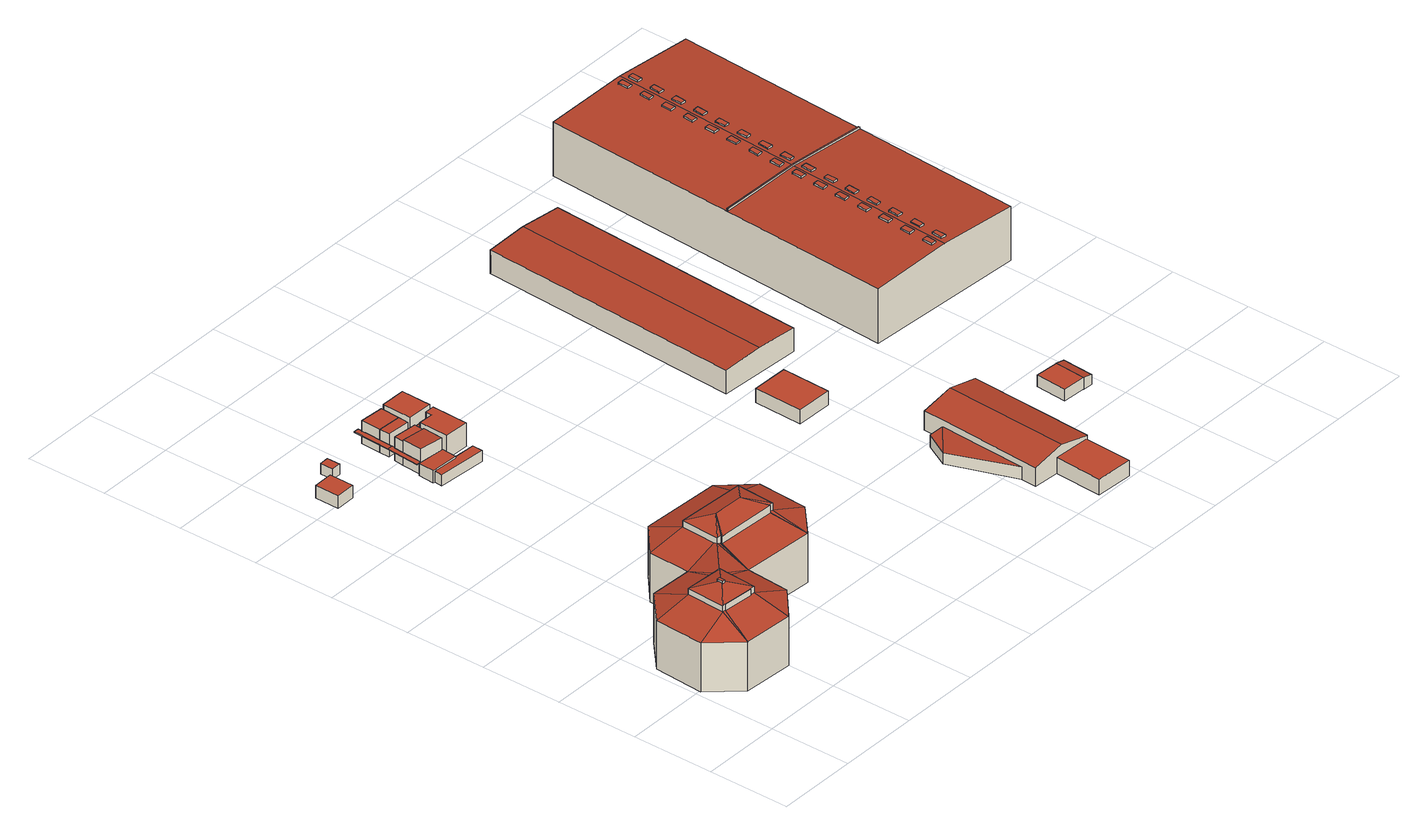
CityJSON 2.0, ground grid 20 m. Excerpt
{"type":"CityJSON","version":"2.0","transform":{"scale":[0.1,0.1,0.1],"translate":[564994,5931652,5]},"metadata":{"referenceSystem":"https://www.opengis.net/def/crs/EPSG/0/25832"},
"CityObjects":{
"building1":{"type":"Building","attributes":{"Grundfläche 2D":"1338.245573","Grundhöhe NN":"5.674"},"children":["building1-1"],"geometry":[{"type":"MultiSurface","lod":"3","boundaries":[[[0,1,2]],[[2,1,3,4]],[[5,6,1,0]],[[7,1,6]],[[7,8,3,1]],[[9,3,8]],[[10,3,9]],[[4,3,10]],[[11,12,13,14]],[[15,16,17,13,12,18]],[[19,20,21,22,23,24,25,11,14,26]],[[26,27,28,19]],[[21,20,17,16]],[[29,30,31,32]],[[33,29,34,35]],[[29,36,37,34]],[[32,36,29]],[[38,31,30]],[[38,39,40,31]],[[41,40,39]],[[41,42,40]],[[43,44,45]],[[41,45,44,46,47,48]],[[49,50,44,43]],[[49,51,52,53]],[[54,55,49]],[[55,37,49]],[[49,36,50]],[[49,37,36]],[[56,57,51]],[[51,58,52]],[[57,58,51]],[[59,60,57,56]],[[61,60,59]],[[61,62,35,60]],[[33,35,62]],[[48,42,41]],[[49,53,54]],[[2,35,34,37,0]],[[37,55,54,6,5,0]],[[54,53,7,6]],[[53,52,8,7]],[[52,58,9,8]],[[58,57,10,9]],[[57,60,4,10]],[[60,35,2,4]],[[31,40,14,13]],[[40,42,26,14]],[[42,48,27,26]],[[48,47,28,27]],[[19,28,47,46]],[[46,44,20,19]],[[20,44,50,36,17]],[[17,36,32,31,13]],[[63,64,30,29]],[[64,65,38,30]],[[65,66,39,38]],[[66,67,41,39]],[[67,68,45,41]],[[68,69,43,45]],[[69,70,49,43]],[[70,71,51,49]],[[71,72,56,51]],[[72,73,59,56]],[[73,74,61,59]],[[74,75,62,61]],[[75,76,33,62]],[[76,63,29,33]],[[70,69,68,67,66,65,64,63,76,75,74,73,72,71]]],"semantics":{"surfaces":[{"type":"RoofSurface"},{"type":"WallSurface"},{"type":"GroundSurface"}],"values":[0,0,0,0,0,0,0,0,0,0,0,0,0,0,0,0,0,0,0,0,0,0,0,0,0,0,0,0,0,0,0,0,0,0,0,0,0,0,1,1,1,1,1,1,1,1,1,1,1,1,1,1,1,1,1,1,1,1,1,1,1,1,1,1,1,1,1,1,2]}}]},
"building1-1":{"type":"BuildingInstallation","parents":["building1"],"geometry":[{"type":"MultiSurface","lod":"3","boundaries":[[[77,78,79,80]],[[80,79,15,18]],[[11,25,24,77,80,18,12]],[[78,77,24,23]],[[21,16,15,79,78,23,22]]],"semantics":{"surfaces":[{"type":"RoofSurface"},{"type":"WallSurface"}],"values":[0,1,1,1,1]}}]},
"building2":{"type":"Building","attributes":{"Grundfläche 2D":"29.377635","Grundhöhe NN":"5.539"},"geometry":[{"type":"Solid","lod":"3","boundaries":[[[[81,82,83,84]],[[85,86,84,83]],[[86,87,81,84]],[[87,88,82,81]],[[88,85,83,82]],[[88,87,86,85]]]],"semantics":{"surfaces":[{"type":"RoofSurface"},{"type":"WallSurface"},{"type":"GroundSurface"}],"values":[[0,1,1,1,1,2]]}}]},
"building3":{"type":"Building","attributes":{"Grundfläche 2D":"7.035819","Grundhöhe NN":"5.547"},"geometry":[{"type":"Solid","lod":"3","boundaries":[[[[89,90,91,92]],[[93,94,92,91]],[[94,95,89,92]],[[95,96,90,89]],[[96,93,91,90]],[[96,95,94,93]]]],"semantics":{"surfaces":[{"type":"RoofSurface"},{"type":"WallSurface"},{"type":"GroundSurface"}],"values":[[0,1,1,1,1,2]]}}]},
"building4":{"type":"Building","attributes":{"Grundfläche 2D":"8.731044","Grundhöhe NN":"8.543"},"geometry":[{"type":"Solid","lod":"3","boundaries":[[[[97,98,99,100,101,102,103,104]],[[101,100,105,106]],[[103,102,107,108]],[[102,101,106,107]],[[109,97,104,103,108,110]],[[98,97,109,111]],[[100,99,98,111,112,105]],[[111,109,110,108,107,106,105,112]]]],"semantics":{"surfaces":[{"type":"RoofSurface"},{"type":"WallSurface"},{"type":"GroundSurface"}],"values":[[0,1,1,1,1,1,1,2]]}}]},
"building5":{"type":"Building","attributes":{"Grundfläche 2D":"26.732429","Grundhöhe NN":"5.546"},"geometry":[{"type":"Solid","lod":"3","boundaries":[[[[113,114,115,116,117]],[[117,116,118,119]],[[120,114,113,117,119,121]],[[115,114,120,122]],[[116,115,122,118]],[[118,122,120,121,119]]]],"semantics":{"surfaces":[{"type":"RoofSurface"},{"type":"WallSurface"},{"type":"GroundSurface"}],"values":[[0,1,1,1,1,2]]}}]},
"building6":{"type":"Building","attributes":{"Grundfläche 2D":"30.950484","Grundhöhe NN":"5.560"},"geometry":[{"type":"Solid","lod":"3","boundaries":[[[[123,124,125,126,127]],[[126,125,128,129]],[[127,126,129,130]],[[123,127,130,131]],[[125,124,123,131,128]],[[129,128,131,130]]]],"semantics":{"surfaces":[{"type":"RoofSurface"},{"type":"WallSurface"},{"type":"GroundSurface"}],"values":[[0,1,1,1,1,2]]}}]},
"building7":{"type":"Building","attributes":{"Grundfläche 2D":"27.364691","Grundhöhe NN":"5.554"},"geometry":[{"type":"Solid","lod":"3","boundaries":[[[[132,133,134,135,136,137]],[[138,139,137,136]],[[139,140,132,137]],[[140,141,133,132]],[[141,142,134,133]],[[142,143,135,134]],[[143,138,136,135]],[[143,142,141,140,139,138]]]],"semantics":{"surfaces":[{"type":"RoofSurface"},{"type":"WallSurface"},{"type":"GroundSurface"}],"values":[[0,1,1,1,1,1,1,2]]}}]},
"building8":{"type":"Building","attributes":{"Grundfläche 2D":"10.949163","Grundhöhe NN":"8.543"},"geometry":[{"type":"Solid","lod":"3","boundaries":[[[[97,104,144,145]],[[145,144,146,147]],[[97,145,147,109]],[[104,97,109,110]],[[144,104,110,146]],[[110,109,147,146]]]],"semantics":{"surfaces":[{"type":"RoofSurface"},{"type":"WallSurface"},{"type":"GroundSurface"}],"values":[[0,1,1,1,1,2]]}}]},
"building9":{"type":"Building","attributes":{"Grundfläche 2D":"14.910686","Grundhöhe NN":"5.569"},"geometry":[{"type":"Solid","lod":"3","boundaries":[[[[148,149,150,151,152]],[[128,153,150,149]],[[153,154,151,150]],[[154,155,156,148,152,151]],[[156,128,149,148]],[[154,153,128,156,155]]]],"semantics":{"surfaces":[{"type":"RoofSurface"},{"type":"WallSurface"},{"type":"GroundSurface"}],"values":[[0,1,1,1,1,2]]}}]},
"building10":{"type":"Building","attributes":{"Grundfläche 2D":"14.872806","Grundhöhe NN":"5.562"},"geometry":[{"type":"Solid","lod":"3","boundaries":[[[[157,158,159,160]],[[161,162,160,159]],[[162,163,157,160]],[[163,164,158,157]],[[164,161,159,158]],[[164,163,162,161]]]],"semantics":{"surfaces":[{"type":"RoofSurface"},{"type":"WallSurface"},{"type":"GroundSurface"}],"values":[[0,1,1,1,1,2]]}}]},
"building11":{"type":"Building","attributes":{"Grundfläche 2D":"2.039893","Grundhöhe NN":"5.674"},"geometry":[{"type":"Solid","lod":"3","boundaries":[[[[165,166,167,168]],[[169,170,168,167]],[[170,171,165,168]],[[171,172,166,165]],[[172,169,167,166]],[[172,171,170,169]]]],"semantics":{"surfaces":[{"type":"RoofSurface"},{"type":"WallSurface"},{"type":"GroundSurface"}],"values":[[0,1,1,1,1,2]]}}]},
"building12":{"type":"Building","attributes":{"Grundfläche 2D":"28.825008","Grundhöhe NN":"5.551"},"geometry":[{"type":"Solid","lod":"3","boundaries":[[[[158,173,174,159]],[[175,161,159,174]],[[161,164,158,159]],[[164,176,173,158]],[[176,175,174,173]],[[176,164,161,175]]]],"semantics":{"surfaces":[{"type":"RoofSurface"},{"type":"WallSurface"},{"type":"GroundSurface"}],"values":[[0,1,1,1,1,2]]}}]},
"building13":{"type":"Building","attributes":{"Grundfläche 2D":"47.414432","Grundhöhe NN":"5.576"},"geometry":[{"type":"Solid","lod":"3","boundaries":[[[[177,178,179,180,181,182]],[[183,184,182,181]],[[184,185,177,182]],[[185,186,178,177]],[[186,187,179,178]],[[187,188,180,179]],[[188,183,181,180]],[[188,187,186,185,184,183]]]],"semantics":{"surfaces":[{"type":"RoofSurface"},{"type":"WallSurface"},{"type":"GroundSurface"}],"values":[[0,1,1,1,1,1,1,2]]}}]},
"building14":{"type":"Building","attributes":{"Grundfläche 2D":"4.488787","Grundhöhe NN":"5.593"},"geometry":[{"type":"Solid","lod":"3","boundaries":[[[[189,190,191,192]],[[193,194,192,191]],[[194,195,189,192]],[[195,196,190,189]],[[196,193,191,190]],[[196,195,194,193]]]],"semantics":{"surfaces":[{"type":"RoofSurface"},{"type":"WallSurface"},{"type":"GroundSurface"}],"values":[[0,1,1,1,1,2]]}}]},
"building15":{"type":"Building","attributes":{"Grundfläche 2D":"11.922236","Grundhöhe NN":"5.550"},"geometry":[{"type":"Solid","lod":"3","boundaries":[[[[197,198,199,200,201,202]],[[203,204,200,199]],[[204,205,201,200]],[[205,206,202,201]],[[206,207,197,202]],[[207,208,198,197]],[[208,203,199,198]],[[204,203,208,207,206,205]]]],"semantics":{"surfaces":[{"type":"RoofSurface"},{"type":"WallSurface"},{"type":"GroundSurface"}],"values":[[0,1,1,1,1,1,1,2]]}}]},
"building16":{"type":"Building","attributes":{"Grundfläche 2D":"44.271151","Grundhöhe NN":"5.550"},"geometry":[{"type":"Solid","lod":"3","boundaries":[[[[209,210,211,212,213]],[[208,207,214,211,210,209]],[[214,215,212,211]],[[215,216,213,212]],[[216,208,209,213]],[[214,207,208,216,215]]]],"semantics":{"surfaces":[{"type":"RoofSurface"},{"type":"WallSurface"},{"type":"GroundSurface"}],"values":[[0,1,1,1,1,2]]}}]},
"building17":{"type":"Building","attributes":{"Grundfläche 2D":"677.656739","Grundhöhe NN":"5.481"},"geometry":[{"type":"Solid","lod":"3","boundaries":[[[[217,218,219,220]],[[221,222,223,224,225]],[[226,227,228,225,224]],[[229,230,231]],[[229,231,232]],[[218,217,233,234]],[[219,218,234,235]],[[220,219,235,236]],[[230,237,238,223,222,221,239,240,231]],[[220,236,241,227,226,224,223,238,233,217]],[[228,227,241,242]],[[239,221,225,228,242]],[[232,231,240,243]],[[230,229,244,237]],[[229,232,243,244]],[[236,235,234,233,238,237,244,243,240,239,242,241]]]],"semantics":{"surfaces":[{"type":"RoofSurface"},{"type":"WallSurface"},{"type":"GroundSurface"}],"values":[[0,0,0,0,0,1,1,1,1,1,1,1,1,1,1,2]]}}]},
"building18":{"type":"Building","attributes":{"Grundfläche 2D":"108.750275","Grundhöhe NN":"5.530"},"geometry":[{"type":"Solid","lod":"3","boundaries":[[[[245,246,247,248]],[[249,250,248,247]],[[250,251,245,248]],[[251,252,246,245]],[[252,249,247,246]],[[252,251,250,249]]]],"semantics":{"surfaces":[{"type":"RoofSurface"},{"type":"WallSurface"},{"type":"GroundSurface"}],"values":[[0,1,1,1,1,2]]}}]},
"building19":{"type":"Building","attributes":{"Grundfläche 2D":"1341.664302","Grundhöhe NN":"5.628"},"geometry":[{"type":"Solid","lod":"3","boundaries":[[[[253,254,255,256]],[[257,253,256,258]],[[258,256,255,259,260]],[[257,258,260,261]],[[254,253,257,261,262]],[[255,254,262,259]],[[260,259,262,261]]]],"semantics":{"surfaces":[{"type":"RoofSurface"},{"type":"WallSurface"},{"type":"GroundSurface"}],"values":[[0,0,1,1,1,1,2]]}}]},
"building20":{"type":"Building","attributes":{"Grundfläche 2D":"44.190900","Grundhöhe NN":"5.727"},"geometry":[{"type":"Solid","lod":"3","boundaries":[[[[263,264,265,266]],[[267,268,266,265]],[[268,269,263,266]],[[269,270,264,263]],[[270,267,265,264]],[[270,269,268,267]]]],"semantics":{"surfaces":[{"type":"RoofSurface"},{"type":"WallSurface"},{"type":"GroundSurface"}],"values":[[0,1,1,1,1,2]]}}]},
"building21":{"type":"Building","attributes":{"Grundfläche 2D":"18.102971","Grundhöhe NN":"5.641"},"geometry":[{"type":"Solid","lod":"3","boundaries":[[[[271,272,273,274]],[[275,276,274,273]],[[276,277,271,274]],[[277,278,272,271]],[[278,275,273,272]],[[278,277,276,275]]]],"semantics":{"surfaces":[{"type":"RoofSurface"},{"type":"WallSurface"},{"type":"GroundSurface"}],"values":[[0,1,1,1,1,2]]}}]},
"building22":{"type":"Building","attributes":{"Grundfläche 2D":"3652.665373","Grundhöhe NN":"5.458"},"children":["building22-1","building22-2","building22-3","building22-4","building22-5","building22-6","building22-7","building22-8","building22-9","building22-10","building22-11","building22-12","building22-13","building22-14","building22-15","building22-16","building22-17","building22-18","building22-19","building22-20","building22-21","building22-22","building22-23","building22-24","building22-25","building22-26","building22-27","building22-28","building22-29","building22-30"],"geometry":[{"type":"Solid","lod":"3","boundaries":[[[[279,280,281,282]],[[280,283,284,281]],[[285,286,287,288,289,290,291,292,293,294]],[[295,286,285,296,297,290,289,298]],[[299,300,301,302]],[[293,292,279,282]],[[290,297,283,280,279,292,291]],[[297,296,284,283]],[[281,284,296,285,294,293,282]],[[288,287,303,304]],[[298,289,288,304,305]],[[301,306,307,295,298,305,308,302]],[[303,287,286,295,307]],[[299,302,308,309]],[[300,299,309,310]],[[301,300,310,306]],[[306,310,309,308,305,304,303,307]]]],"semantics":{"surfaces":[{"type":"RoofSurface"},{"type":"WallSurface"},{"type":"GroundSurface"}],"values":[[0,0,0,0,0,1,1,1,1,1,1,1,1,1,1,1,2]]}}]},
"building22-1":{"type":"BuildingInstallation","parents":["building22"],"geometry":[{"type":"MultiSurface","lod":"3","boundaries":[[[311,312,313,314]],[[314,313,315,316]],[[311,314,316,317]],[[312,311,317,318]],[[313,312,318,315]]],"semantics":{"surfaces":[{"type":"RoofSurface"},{"type":"WallSurface"}],"values":[0,1,1,1,1]}}]},
"building22-2":{"type":"BuildingInstallation","parents":["building22"],"geometry":[{"type":"MultiSurface","lod":"3","boundaries":[[[319,320,321,322]],[[323,324,322,321]],[[324,325,319,322]],[[320,319,325,326]],[[321,320,326,323]]],"semantics":{"surfaces":[{"type":"RoofSurface"},{"type":"WallSurface"}],"values":[0,1,1,1,1]}}]},
"building22-3":{"type":"BuildingInstallation","parents":["building22"],"geometry":[{"type":"MultiSurface","lod":"3","boundaries":[[[327,328,329,330]],[[330,329,331,332]],[[327,330,332,333]],[[328,327,333,334]],[[329,328,334,331]]],"semantics":{"surfaces":[{"type":"RoofSurface"},{"type":"WallSurface"}],"values":[0,1,1,1,1]}}]},
"building22-4":{"type":"BuildingInstallation","parents":["building22"],"geometry":[{"type":"MultiSurface","lod":"3","boundaries":[[[335,336,337,338]],[[338,337,339,340]],[[335,338,340,341]],[[336,335,341,342]],[[337,336,342,339]]],"semantics":{"surfaces":[{"type":"RoofSurface"},{"type":"WallSurface"}],"values":[0,1,1,1,1]}}]},
"building22-5":{"type":"BuildingInstallation","parents":["building22"],"geometry":[{"type":"MultiSurface","lod":"3","boundaries":[[[343,344,345,346]],[[346,345,347,348]],[[343,346,348,349]],[[344,343,349,350]],[[345,344,350,347]]],"semantics":{"surfaces":[{"type":"RoofSurface"},{"type":"WallSurface"}],"values":[0,1,1,1,1]}}]},
"building22-6":{"type":"BuildingInstallation","parents":["building22"],"geometry":[{"type":"MultiSurface","lod":"3","boundaries":[[[351,352,353,354]],[[354,353,355,356]],[[351,354,356,357]],[[352,351,357,358]],[[353,352,358,355]]],"semantics":{"surfaces":[{"type":"RoofSurface"},{"type":"WallSurface"}],"values":[0,1,1,1,1]}}]},
"building22-7":{"type":"BuildingInstallation","parents":["building22"],"geometry":[{"type":"MultiSurface","lod":"3","boundaries":[[[359,360,361,362]],[[362,361,363,364]],[[359,362,364,365]],[[360,359,365,366]],[[361,360,366,363]]],"semantics":{"surfaces":[{"type":"RoofSurface"},{"type":"WallSurface"}],"values":[0,1,1,1,1]}}]},
"building22-8":{"type":"BuildingInstallation","parents":["building22"],"geometry":[{"type":"MultiSurface","lod":"3","boundaries":[[[367,368,369,370]],[[370,369,371,372]],[[367,370,372,373]],[[368,367,373,374]],[[369,368,374,371]]],"semantics":{"surfaces":[{"type":"RoofSurface"},{"type":"WallSurface"}],"values":[0,1,1,1,1]}}]},
"building22-9":{"type":"BuildingInstallation","parents":["building22"],"geometry":[{"type":"MultiSurface","lod":"3","boundaries":[[[375,376,377,378]],[[378,377,379,380]],[[375,378,380,381]],[[376,375,381,382]],[[377,376,382,379]]],"semantics":{"surfaces":[{"type":"RoofSurface"},{"type":"WallSurface"}],"values":[0,1,1,1,1]}}]},
"building22-10":{"type":"BuildingInstallation","parents":["building22"],"geometry":[{"type":"MultiSurface","lod":"3","boundaries":[[[383,384,385,386]],[[386,385,387,388]],[[383,386,388,389]],[[384,383,389,390]],[[385,384,390,387]]],"semantics":{"surfaces":[{"type":"RoofSurface"},{"type":"WallSurface"}],"values":[0,1,1,1,1]}}]},
"building22-11":{"type":"BuildingInstallation","parents":["building22"],"geometry":[{"type":"MultiSurface","lod":"3","boundaries":[[[391,392,393,394]],[[394,393,395,396]],[[391,394,396,397]],[[392,391,397,398]],[[393,392,398,395]]],"semantics":{"surfaces":[{"type":"RoofSurface"},{"type":"WallSurface"}],"values":[0,1,1,1,1]}}]},
"building22-12":{"type":"BuildingInstallation","parents":["building22"],"geometry":[{"type":"MultiSurface","lod":"3","boundaries":[[[399,400,401,402]],[[402,401,403,404]],[[399,402,404,405]],[[400,399,405,406]],[[401,400,406,403]]],"semantics":{"surfaces":[{"type":"RoofSurface"},{"type":"WallSurface"}],"values":[0,1,1,1,1]}}]},
"building22-13":{"type":"BuildingInstallation","parents":["building22"],"geometry":[{"type":"MultiSurface","lod":"3","boundaries":[[[407,408,409,410]],[[410,409,411,412]],[[407,410,412,413]],[[408,407,413,414]],[[409,408,414,411]]],"semantics":{"surfaces":[{"type":"RoofSurface"},{"type":"WallSurface"}],"values":[0,1,1,1,1]}}]},
"building22-14":{"type":"BuildingInstallation","parents":["building22"],"geometry":[{"type":"MultiSurface","lod":"3","boundaries":[[[415,416,417,418]],[[418,417,419,420]],[[415,418,420,421]],[[416,415,421,422]],[[417,416,422,419]]],"semantics":{"surfaces":[{"type":"RoofSurface"},{"type":"WallSurface"}],"values":[0,1,1,1,1]}}]},
"building22-15":{"type":"BuildingInstallation","parents":["building22"],"geometry":[{"type":"MultiSurface","lod":"3","boundaries":[[[423,424,425,426]],[[426,425,427,428]],[[423,426,428,429]],[[424,423,429,430]],[[425,424,430,427]]],"semantics":{"surfaces":[{"type":"RoofSurface"},{"type":"WallSurface"}],"values":[0,1,1,1,1]}}]},
"building22-16":{"type":"BuildingInstallation","parents":["building22"],"geometry":[{"type":"MultiSurface","lod":"3","boundaries":[[[431,432,433,434]],[[434,433,435,436]],[[431,434,436,437]],[[432,431,437,438]],[[433,432,438,435]]],"semantics":{"surfaces":[{"type":"RoofSurface"},{"type":"WallSurface"}],"values":[0,1,1,1,1]}}]},
"building22-17":{"type":"BuildingInstallation","parents":["building22"],"geometry":[{"type":"MultiSurface","lod":"3","boundaries":[[[439,440,441,442]],[[442,441,443,444]],[[439,442,444,445]],[[440,439,445,446]],[[441,440,446,443]]],"semantics":{"surfaces":[{"type":"RoofSurface"},{"type":"WallSurface"}],"values":[0,1,1,1,1]}}]},
"building22-18":{"type":"BuildingInstallation","parents":["building22"],"geometry":[{"type":"MultiSurface","lod":"3","boundaries":[[[447,448,449,450]],[[450,449,451,452]],[[447,450,452,453]],[[448,447,453,454]],[[449,448,454,451]]],"semantics":{"surfaces":[{"type":"RoofSurface"},{"type":"WallSurface"}],"values":[0,1,1,1,1]}}]},
"building22-19":{"type":"BuildingInstallation","parents":["building22"],"geometry":[{"type":"MultiSurface","lod":"3","boundaries":[[[455,456,457,458]],[[458,457,459,460]],[[455,458,460,461]],[[456,455,461,462]],[[457,456,462,459]]],"semantics":{"surfaces":[{"type":"RoofSurface"},{"type":"WallSurface"}],"values":[0,1,1,1,1]}}]},
"building22-20":{"type":"BuildingInstallation","parents":["building22"],"geometry":[{"type":"MultiSurface","lod":"3","boundaries":[[[463,464,465,466]],[[466,465,467,468]],[[463,466,468,469]],[[464,463,469,470]],[[465,464,470,467]]],"semantics":{"surfaces":[{"type":"RoofSurface"},{"type":"WallSurface"}],"values":[0,1,1,1,1]}}]},
"building22-21":{"type":"BuildingInstallation","parents":["building22"],"geometry":[{"type":"MultiSurface","lod":"3","boundaries":[[[471,472,473,474]],[[474,473,475,476]],[[471,474,476,477]],[[472,471,477,478]],[[473,472,478,475]]],"semantics":{"surfaces":[{"type":"RoofSurface"},{"type":"WallSurface"}],"values":[0,1,1,1,1]}}]},
"building22-22":{"type":"BuildingInstallation","parents":["building22"],"geometry":[{"type":"MultiSurface","lod":"3","boundaries":[[[479,480,481,482]],[[482,481,483,484]],[[479,482,484,485]],[[480,479,485,486]],[[481,480,486,483]]],"semantics":{"surfaces":[{"type":"RoofSurface"},{"type":"WallSurface"}],"values":[0,1,1,1,1]}}]},
"building22-23":{"type":"BuildingInstallation","parents":["building22"],"geometry":[{"type":"MultiSurface","lod":"3","boundaries":[[[487,488,489,490]],[[490,489,491,492]],[[487,490,492,493]],[[488,487,493,494]],[[489,488,494,491]]],"semantics":{"surfaces":[{"type":"RoofSurface"},{"type":"WallSurface"}],"values":[0,1,1,1,1]}}]},
"building22-24":{"type":"BuildingInstallation","parents":["building22"],"geometry":[{"type":"MultiSurface","lod":"3","boundaries":[[[495,496,497,498]],[[498,497,499,500]],[[495,498,500,501]],[[501,502,496,495]],[[502,499,497,496]]],"semantics":{"surfaces":[{"type":"RoofSurface"},{"type":"WallSurface"}],"values":[0,1,1,1,1]}}]},
"building22-25":{"type":"BuildingInstallation","parents":["building22"],"geometry":[{"type":"MultiSurface","lod":"3","boundaries":[[[503,504,505,506]],[[507,508,506,505]],[[503,506,508,509]],[[504,503,509,510]],[[510,507,505,504]]],"semantics":{"surfaces":[{"type":"RoofSurface"},{"type":"WallSurface"}],"values":[0,1,1,1,1]}}]},
"building22-26":{"type":"BuildingInstallation","parents":["building22"],"geometry":[{"type":"MultiSurface","lod":"3","boundaries":[[[511,512,513,514]],[[514,513,515,516]],[[511,514,516,517]],[[512,511,517,518]],[[513,512,518,515]]],"semantics":{"surfaces":[{"type":"RoofSurface"},{"type":"WallSurface"}],"values":[0,1,1,1,1]}}]},
"building22-27":{"type":"BuildingInstallation","parents":["building22"],"geometry":[{"type":"MultiSurface","lod":"3","boundaries":[[[519,520,521,522]],[[522,521,523,524]],[[519,522,524,525]],[[520,519,525,526]],[[521,520,526,523]]],"semantics":{"surfaces":[{"type":"RoofSurface"},{"type":"WallSurface"}],"values":[0,1,1,1,1]}}]},
"building22-28":{"type":"BuildingInstallation","parents":["building22"],"geometry":[{"type":"MultiSurface","lod":"3","boundaries":[[[527,528,529,530]],[[530,529,531,532]],[[527,530,532,533]],[[528,527,533,534]],[[529,528,534,531]]],"semantics":{"surfaces":[{"type":"RoofSurface"},{"type":"WallSurface"}],"values":[0,1,1,1,1]}}]},
"building22-29":{"type":"BuildingInstallation","parents":["building22"],"geometry":[{"type":"MultiSurface","lod":"3","boundaries":[[[535,536,537,538]],[[538,537,539,540]],[[535,538,540,541]],[[536,535,541,542]],[[537,536,542,539]]],"semantics":{"surfaces":[{"type":"RoofSurface"},{"type":"WallSurface"}],"values":[0,1,1,1,1]}}]},
"building22-30":{"type":"BuildingInstallation","parents":["building22"],"geometry":[{"type":"MultiSurface","lod":"3","boundaries":[[[543,544,545,546]],[[546,545,547,548]],[[543,546,548,549]],[[544,543,549,550]],[[545,544,550,547]]],"semantics":{"surfaces":[{"type":"RoofSurface"},{"type":"WallSurface"}],"values":[0,1,1,1,1]}}]}
},
"vertices":[
[276,367,174],[325,411,190],[281,462,174],[401,408,190],[450,453,174],[285,367,174],[287,367,174],[287,363,174],[435,356,174],[435,359,174],[445,358,174],[139,245,188],[140,254,188],[98,300,173],[93,205,173],[147,257,186],[147,252,188],[194,294,173],[140,257,187],[176,199,173],[189,199,173],[147,246,188],[147,245,188],[146,242,187],[139,242,187],[139,244,188],[101,205,173],[101,203,173],[176,198,173],[193,378,130],[88,383,129],[98,300,158],[184,295,158],[198,481,129],[276,376,158],[281,462,157],[194,294,161],[276,367,161],[17,318,129],[10,196,129],[93,205,158],[74,123,129],[101,205,158],[270,179,129],[189,199,158],[198,116,129],[176,199,158],[176,198,158],[101,203,158],[277,285,129],[193,284,158],[455,274,129],[435,356,156],[287,363,156],[287,367,157],[285,367,157],[527,339,129],[445,358,157],[435,359,157],[533,463,129],[450,453,157],[469,535,129],[270,545,129],[193,378,7],[88,383,7],[17,318,7],[10,196,7],[74,123,7],[198,116,7],[270,179,7],[277,285,7],[455,274,7],[527,339,7],[533,463,7],[469,535,7],[270,545,7],[198,481,7],
[139,242,193],[146,242,193],[147,257,193],[140,257,193],
[109,1254,36],[60,1253,36],[60,1193,36],[109,1194,36],[60,1193,5],[109,1194,5],[109,1254,5],[60,1253,5],
[157,1300,31],[135,1300,31],[135,1268,31],[157,1268,31],[135,1268,5],[157,1268,5],[157,1300,5],[135,1300,5],
[256,1220,37],[250,1138,37],[257,1138,37],[261,1138,37],[266,1211,37],[268,1211,37],[269,1220,37],[268,1220,37],[261,1138,35],[266,1211,35],[268,1211,35],[269,1220,35],[256,1220,35],[268,1220,35],[250,1138,35],[257,1138,35],
[258,1099,36],[323,1095,36],[326,1133,36],[257,1138,36],[254,1099,36],[257,1138,5],[254,1099,5],[323,1095,5],[258,1099,5],[326,1133,5],
[327,1183,66],[325,1183,66],[264,1187,69],[261,1138,69],[323,1133,66],[264,1187,6],[261,1138,6],[323,1133,6],[327,1183,6],
[377,1070,33],[378,1095,33],[323,1098,33],[323,1095,33],[258,1099,33],[256,1078,33],[258,1099,6],[256,1078,6],[377,1070,6],[378,1095,6],[323,1098,6],[323,1095,6],
[273,1312,37],[261,1313,37],[273,1312,35],[261,1313,35],
[266,1211,65],[264,1187,65],[325,1183,64],[327,1207,64],[268,1211,65],[325,1183,6],[327,1207,6],[268,1211,6],[266,1211,6],
[328,1226,62],[329,1251,62],[270,1253,63],[269,1228,63],[270,1253,6],[269,1228,6],[328,1226,6],[329,1251,6],
[530,470,24],[544,471,24],[542,486,24],[528,484,24],[542,486,7],[528,484,7],[530,470,7],[544,471,7],
[332,1299,62],[272,1302,63],[272,1302,6],[332,1299,6],
[400,1218,65],[377,1218,65],[376,1202,65],[339,1203,65],[337,1131,65],[398,1129,65],[337,1131,6],[398,1129,6],[400,1218,6],[377,1218,6],[376,1202,6],[339,1203,6],
[598,483,22],[588,511,22],[574,507,22],[583,479,22],[574,507,6],[583,479,6],[598,483,6],[588,511,6],
[400,1228,36],[340,1229,36],[339,1203,36],[376,1202,36],[377,1218,36],[400,1218,36],[339,1203,5],[376,1202,5],[377,1218,5],[400,1218,5],[400,1228,5],[340,1229,5],
[340,1229,66],[400,1228,66],[401,1228,66],[403,1301,66],[342,1302,66],[401,1228,5],[403,1301,5],[342,1302,5],
[1086,127,44],[1080,10,44],[1172,5,44],[1177,122,44],[1037,437,52],[1035,387,52],[1022,130,52],[1101,126,69],[1117,433,69],[1177,122,52],[1180,122,52],[1195,430,52],[966,329,32],[1024,169,36],[1035,387,36],[997,389,35],[1086,127,5],[1080,10,5],[1172,5,5],[1177,122,5],[1024,169,5],[1022,130,5],[1037,437,5],[1035,387,5],[1180,122,5],[1195,430,5],[997,389,5],[966,329,5],
[986,766,40],[896,768,40],[893,648,40],[983,646,40],[893,648,5],[983,646,5],[986,766,5],[896,768,5],
[1016,1479,71],[916,1484,64],[882,834,64],[982,828,71],[1122,1473,64],[1088,823,64],[882,834,6],[1088,823,6],[1122,1473,6],[916,1484,6],
[1298,277,35],[1356,274,35],[1361,350,35],[1303,354,35],[1361,350,7],[1303,354,7],[1298,277,7],[1356,274,7],
[1384,349,31],[1361,350,36],[1356,274,36],[1379,272,31],[1356,274,6],[1379,272,6],[1384,349,6],[1361,350,6],
[1247,1124,145],[1449,1112,154],[1449,1116,154],[1247,1128,145],[1647,1101,145],[1647,1105,145],[1446,1116,151],[1473,1594,151],[1272,1606,140],[1221,707,140],[1423,695,151],[1446,1112,151],[1338,1119,145],[1247,1124,140],[1247,1128,140],[1339,1123,145],[1676,1583,140],[1647,1105,140],[1647,1101,140],[1625,684,140],[1661,988,81],[1663,1037,81],[1645,1038,81],[1643,989,81],[1272,1606,5],[1221,707,5],[1625,684,5],[1645,1038,5],[1676,1583,5],[1643,989,5],[1661,988,5],[1663,1037,5],
[1483,1371,154],[1485,1397,154],[1472,1397,154],[1470,1372,154],[1472,1397,150],[1470,1372,150],[1483,1371,149],[1485,1397,149],
[1460,1518,154],[1448,1519,154],[1446,1494,154],[1459,1493,154],[1446,1494,149],[1459,1493,150],[1460,1518,150],[1448,1519,149],
[1443,1218,154],[1431,1218,154],[1429,1193,154],[1442,1193,154],[1429,1193,149],[1442,1193,150],[1443,1218,150],[1431,1218,149],
[1480,1311,154],[1481,1337,154],[1468,1337,154],[1467,1312,154],[1468,1337,150],[1467,1312,150],[1480,1311,149],[1481,1337,149],
[1457,1459,154],[1444,1459,154],[1443,1434,154],[1456,1433,154],[1443,1434,149],[1456,1433,150],[1457,1459,150],[1444,1459,149],
[1447,1278,154],[1434,1279,154],[1433,1254,154],[1445,1253,154],[1433,1254,149],[1445,1253,150],[1447,1278,150],[1434,1279,149],
[1486,1431,154],[1488,1457,154],[1475,1458,154],[1474,1432,154],[1475,1458,150],[1474,1432,150],[1486,1431,149],[1488,1457,149],
[1465,1070,154],[1466,1096,154],[1454,1097,154],[1452,1071,154],[1454,1097,150],[1452,1071,150],[1465,1070,149],[1466,1096,149],
[1476,1251,154],[1478,1276,154],[1465,1277,154],[1464,1251,154],[1465,1277,150],[1464,1251,150],[1476,1251,149],[1478,1276,149],
[1452,831,154],[1454,857,154],[1441,857,154],[1439,832,154],[1441,857,150],[1439,832,150],[1452,831,149],[1454,857,149],
[1473,1191,154],[1474,1217,154],[1462,1218,154],[1460,1192,154],[1462,1218,150],[1460,1192,150],[1473,1191,149],[1474,1217,149],
[1430,978,154],[1417,979,154],[1416,953,154],[1429,953,154],[1416,953,149],[1429,953,150],[1430,978,150],[1417,979,149],
[1417,737,154],[1404,738,154],[1402,713,154],[1415,712,154],[1402,713,149],[1415,712,150],[1417,737,150],[1404,738,149],
[1450,1339,154],[1437,1339,154],[1436,1314,154],[1449,1313,154],[1436,1314,149],[1449,1313,150],[1450,1339,150],[1437,1339,149],
[1420,797,154],[1407,798,154],[1405,773,154],[1419,772,154],[1405,773,149],[1419,772,150],[1420,797,150],[1407,798,149],
[1449,771,154],[1451,797,154],[1438,797,154],[1437,772,154],[1438,797,150],[1437,772,150],[1449,771,149],[1451,797,149],
[1440,1158,154],[1427,1159,154],[1426,1133,154],[1439,1133,154],[1426,1133,149],[1439,1133,150],[1440,1158,150],[1427,1159,149],
[1490,1491,154],[1491,1517,154],[1479,1518,154],[1477,1492,154],[1479,1518,150],[1477,1492,150],[1490,1491,149],[1491,1517,149],
[1458,951,154],[1460,977,154],[1447,977,154],[1445,952,154],[1447,977,150],[1445,952,150],[1458,951,149],[1460,977,149],
[1493,1551,154],[1495,1577,154],[1482,1577,154],[1481,1552,154],[1482,1577,150],[1481,1552,150],[1493,1551,149],[1495,1577,149],
[1462,1010,154],[1463,1036,154],[1451,1036,154],[1449,1011,154],[1451,1036,150],[1449,1011,150],[1462,1010,149],[1463,1036,149],
[1433,1038,154],[1420,1038,154],[1419,1013,154],[1432,1012,154],[1419,1013,149],[1432,1012,150],[1433,1038,150],[1420,1038,149],
[1454,1398,154],[1441,1399,154],[1439,1374,154],[1452,1373,154],[1439,1374,149],[1452,1373,150],[1454,1398,150],[1441,1399,149],
[1464,1579,154],[1451,1579,154],[1450,1554,154],[1462,1553,154],[1450,1554,149],[1462,1553,150],[1464,1579,150],[1451,1579,149],
[1446,711,154],[1447,737,154],[1435,738,154],[1433,712,154],[1435,738,150],[1433,712,150],[1446,711,149],[1447,737,149],
[1455,891,154],[1457,916,154],[1444,917,154],[1443,891,154],[1444,917,150],[1443,891,150],[1455,891,149],[1457,916,149],
[1424,858,154],[1410,859,154],[1409,833,154],[1422,833,154],[1409,833,149],[1422,833,150],[1424,858,150],[1410,859,149],
[1427,918,154],[1414,918,154],[1412,893,154],[1426,892,154],[1412,893,149],[1426,892,150],[1427,918,150],[1414,918,149],
[1437,1098,154],[1424,1098,154],[1422,1073,154],[1435,1072,154],[1422,1073,149],[1435,1072,150],[1437,1098,150],[1424,1098,149],
[1469,1131,154],[1471,1156,154],[1458,1157,154],[1457,1131,154],[1458,1157,150],[1457,1131,150],[1469,1131,149],[1471,1156,149]
]}
